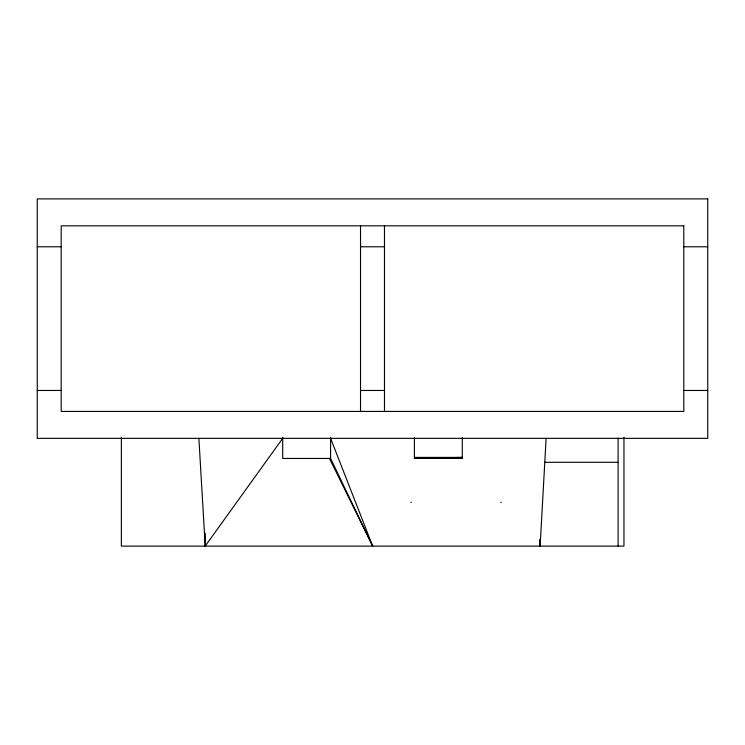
<?xml version="1.0" encoding="UTF-8"?>
<svg xmlns="http://www.w3.org/2000/svg" width="745" height="745" viewBox="0 0 745 745"><rect width="100%" height="100%" fill="white"/><g stroke="black" fill="none" stroke-linecap="round" stroke-linejoin="round"><path stroke-width="1.12" d="M121.361 437.194L121.361 546.113L623.965 546.113L623.965 437.194M546.113 438.349L540.125 546.113L540.162 539.222M618.099 546.113L618.099 438.06M540.153 540.321L540.134 545.759M205.22 533.308L205.173 546.113L282.7 438.349M414.406 437.287L414.406 458.445L462.3 457.402L414.406 457.402M37.25 246.781L61.192 246.781M360.524 246.781L384.476 246.781M683.808 246.781L707.75 246.781M37.25 390.464L61.192 390.464M360.524 390.464L384.476 390.464M683.808 390.464L707.75 390.464M330.594 438.349L372.686 546.113L330.594 458.445L282.7 458.445L282.7 437.343M414.406 458.445L462.3 458.445L462.3 437.343M544.716 462.3L618.099 462.3M410.877 502.279L411.426 502.279M500.677 502.279L501.227 502.279M438.349 457.924L462.3 458.445M329.486 458.445L372.686 546.113M198.887 438.349L205.22 546.113M540.162 539.343L540.162 546.113M384.476 225.828L384.476 411.417M360.524 225.828L360.524 411.417M330.594 437.343L330.594 458.445M707.75 198.887L37.25 198.887L37.25 438.349L707.75 438.349L707.75 198.887M683.808 225.828L61.192 225.828L61.192 411.417L683.808 411.417L683.808 225.828"/></g></svg>
